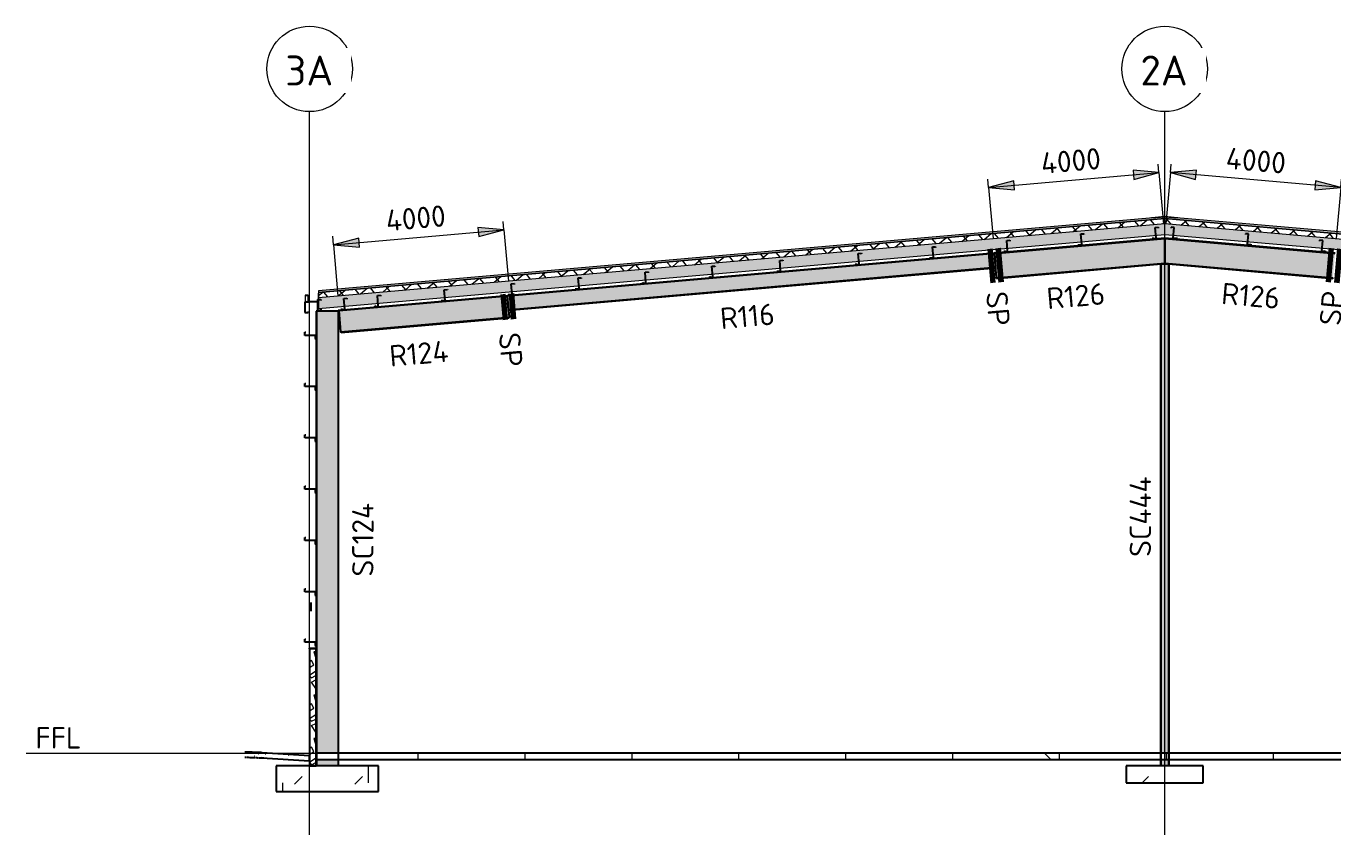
# Model space of a CAD drawing. Header units: millimetres. Extents: x 632 to 546626, y -3890 to 22200.
# Drawn here: x 145838 to 176402, y 3287 to 22200 of the extents above; entities that cross this region are included whole.
import ezdxf

# ---------------------------------------------------------------- set-up
doc = ezdxf.new("R2010")
doc.units = ezdxf.units.MM
for name, pattern in [('Dash', [7, 5, -2]), ('Hidden Double', [7, 5, -2]), ('Hidden Half', [3, 2, -1])]:
    doc.linetypes.add(name, pattern=pattern)
for name, color, linetype, lineweight in [('A-010-D_DIM', 211, 'Continuous', 13), ('A-010-D_DIM-200', 211, 'Continuous', 13), ('A-010-M_LINE', 90, 'Continuous', 13), ('A-200-H_WALL', 111, 'Continuous', 13), ('A-200-M_WALL_EXT', 113, 'Continuous', 13), ('A-200-M_WALL_PAT', 111, 'Continuous', 13), ('A-230-H-FLOOR', 190, 'Continuous', 13), ('A-230-M_FLOOR', 192, 'Continuous', 13), ('A-230-MH_FLOOR', 190, 'Hidden Double', 13), ('A-270-M_ROOF', 132, 'Continuous', 13), ('S-160-M_FOUND', 171, 'Continuous', 13), ('S-160-MH_FOUND', 171, 'Hidden Half', 13), ('S-280-A_COLUMN', 171, 'Continuous', 18), ('S-280-A_STRUCT_FRAME', 2, 'Continuous', 18), ('S-280-M_COLUMN', 52, 'Continuous', 13), ('S-280-M_STRUCT_FRAME', 12, 'Continuous', 13), ('S-280-MH_COLUMN', 52, 'Hidden Half', 13), ('Z-000-T_TEXT', 131, 'Continuous', 25), ('Z-030-M_GRID', 191, 'Continuous', 13), ('Z-033_T_GRIDREF', 31, 'Continuous', 13), ('Z-230-A_LEVEL', 51, 'Continuous', 13), ('Z-230_A_LEVEL', 51, 'Continuous', 18)]:
    doc.layers.add(name, color=color, linetype=linetype, lineweight=lineweight)
doc.styles.add('ISOCPEUR_1', font='isocpeur.ttf', dxfattribs={"height": 700})
doc.styles.add('ISOCPEUR_2', font='isocpeur.ttf', dxfattribs={"height": 500})
doc.dimstyles.new('2_5___Arrow___Transparent', dxfattribs={"dimscale": 304.8, "dimtxt": 497.990588, "dimasz": 1.968504, "dimexe": 0.656168, "dimexo": 1.049869, "dimgap": 0.164042, "dimtad": 1, "dimdec": 0, "dimzin": 0, "dimdsep": 46, "dimtxsty": 'ISOCPEUR_2', "dimsah": 1, "dimcen": 0.09, "dimadec": 0, "dimazin": 0, "dimtfac": 1, "dimtdec": 4, "dimtix": 1, "dimtmove": 0, "dimatfit": 3, "dimfxl": 1, "dimtvp": 1, "dimtolj": 1, "dimtzin": 0, "dimlwd": 18, "dimlwe": 18, "dimarcsym": 2})
pattern_1 = [(45, (4563344.5, 0), (-1414.214, 0), [750, -3000]), (45, (4564344.5, 1000), (-1414.214, 0), [750, -3000]), (45, (4565344.5, -300), (-1414.214, 0), [250, -2000]), (90, (4565344.53, 500), (-500, 500), [500, -2000]), (315, (4565344.5, 1000), (0, 2828.43), [500, -3000]), (0, (4564344.5, 1000), (2000, 2000), [300, -1000]), (0, (4561844.5, 2000), (2000, 2000), [300, -2000])]

# ---------------------------------------------------------------- blocks, each defined once
blk = doc.blocks.new('Ridge Capping - Ridge Capping-1882401-S6_501-SECTION A3')
at = {"layer": 'A-270-M_ROOF', "lineweight": 5, "transparency": 33554432}
blk.add_hatch(color=253, dxfattribs=at).paths.add_polyline_path([(4557998, 17716), (4558305, 17743), (4558612, 17716), (4558604, 17720), (4558293, 17745), (4558005, 17720)])
at = {"layer": 'A-270-M_ROOF', "color": 53, "lineweight": 5}
for p, q in [((4557998, 17716), (4558305, 17743)), ((4558305, 17746), (4558005, 17720)), ((4558604, 17720), (4558305, 17746)), ((4558305, 17743), (4558612, 17716)), ((4558005, 17720), (4557998, 17716)), ((4558612, 17716), (4558604, 17720))]:
    blk.add_line(p, q, dxfattribs=at)
blk = doc.blocks.new('25021-APA-ZZ-ZZ-M3-AR-000001_V3_rvt-3-S6_501-SECTION A3')
at = {"layer": 'A-270-M_ROOF', "transparency": 33554432}
for color, points in [(9, [(4578096, 15971), (4578096, 16011), (4558293, 17742), (4538514, 16011), (4538514, 15971), (4558305, 17703), (4577108, 16057)]), (253, [(4538228, 15749), (4538232, 15753), (4538209, 15766), (4538209, 15900), (4538264, 15900), (4538264, 15755), (4538514, 15755), (4538514, 15955), (4538509, 15955), (4538509, 15760), (4538269, 15760), (4538269, 15905), (4538204, 15905), (4538204, 15764)]), (253, [(4578381, 15748), (4578406, 15763), (4578406, 15904), (4578341, 15904), (4578341, 15759), (4578101, 15759), (4578101, 15954), (4578096, 15954), (4578096, 15754), (4578346, 15754), (4578346, 15899), (4578401, 15899), (4578401, 15766), (4578377, 15752)])]:
    blk.add_hatch(color=color, dxfattribs=at).paths.add_polyline_path(points)
at = {"layer": 'A-270-M_ROOF', "lineweight": 5}
h = blk.add_hatch(dxfattribs=at)
h.set_pattern_fill('FP_12', angle=-135, style=0, pattern_type=2)
h.set_pattern_definition([(40, (4563344.53, -4e-06), (-192.8363, 229.8133), []), (130, (4563344.53, -4e-06), (-229.8133, -192.8363), [])])
h.paths.add_polyline_path([(4538514, 15851), (4558305, 17582), (4578096, 15851), (4578096, 15971), (4558293, 17701), (4538514, 15971)])
at = {"layer": 'A-270-M_ROOF', "lineweight": 5, "transparency": 33554432}
blk.add_hatch(color=254, dxfattribs=at).paths.add_polyline_path([(4538514, 15600), (4558305, 17331), (4578096, 15600), (4578096, 15851), (4558293, 17581), (4538514, 15851)])
at = {"layer": 'A-270-M_ROOF', "color": 53, "lineweight": 5}
for p, q in [((4558305, 17743), (4538514, 16011)), ((4578096, 16011), (4558305, 17743)), ((4558305, 17703), (4538514, 15971)), ((4538514, 15971), (4558305, 17703)), ((4538514, 15851), (4558305, 17582)), ((4578096, 15971), (4558305, 17703)), ((4558305, 17703), (4578096, 15971)), ((4558305, 17582), (4578096, 15851)), ((4538514, 15600), (4558305, 17331)), ((4558305, 17331), (4578096, 15600)), ((4538204, 15905), (4538204, 15764)), ((4538269, 15905), (4538204, 15905)), ((4538209, 15766), (4538209, 15900)), ((4538209, 15900), (4538264, 15900)), ((4538264, 15900), (4538264, 15755)), ((4538269, 15760), (4538269, 15905)), ((4538514, 15955), (4538509, 15955)), ((4538509, 15955), (4538509, 15760)), ((4538514, 16011), (4538514, 15971)), ((4538514, 15971), (4538514, 15600)), ((4538514, 15755), (4538514, 15955)), ((4578096, 15971), (4578096, 16011)), ((4578096, 15600), (4578096, 15971)), ((4578101, 15954), (4578096, 15954)), ((4578096, 15954), (4578096, 15754)), ((4578101, 15759), (4578101, 15954)), ((4578406, 15904), (4578341, 15904)), ((4578341, 15904), (4578341, 15759)), ((4578346, 15754), (4578346, 15899)), ((4578346, 15899), (4578401, 15899)), ((4578401, 15899), (4578401, 15766)), ((4578406, 15763), (4578406, 15904)), ((4538204, 15764), (4538228, 15749)), ((4538232, 15753), (4538209, 15766)), ((4538228, 15749), (4538232, 15753)), ((4538264, 15755), (4538514, 15755)), ((4538509, 15760), (4538269, 15760)), ((4578096, 15754), (4578346, 15754)), ((4578341, 15759), (4578101, 15759)), ((4578401, 15766), (4578377, 15752)), ((4578377, 15752), (4578381, 15748)), ((4578381, 15748), (4578406, 15763))]:
    blk.add_line(p, q, dxfattribs=at)
blk.add_blockref('Ridge Capping - Ridge Capping-1882401-S6_501-SECTION A3', (0, 0), dxfattribs=at)
blk = doc.blocks.new('NRP_Framing-Steel-Purlin C - G946 - EC250-24-4015281-S6_501-SECTION A3')
at = {"layer": 'S-280-M_STRUCT_FRAME', "color": 1, "lineweight": 25}
blk.add_line((4538330, 8720), (4538330, 8516), dxfattribs=at)
blk.add_line((4538330, 8720), (4538330, 8516), dxfattribs=at)
blk = doc.blocks.new('NRP_Framing-Steel-Purlin Z - G914 - EZ250-15-4080679-S6_501-SECTION A3')
at = {"layer": 'S-280-M_STRUCT_FRAME', "color": 150, "lineweight": 25}
for p, q in [((4538195, 9040), (4538215, 9040)), ((4538195, 8969), (4538195, 9040)), ((4538195, 9040), (4538215, 9040)), ((4538195, 8969), (4538195, 9040)), ((4538445, 8969), (4538195, 8969)), ((4538445, 8969), (4538195, 8969)), ((4538425, 8893), (4538445, 8893)), ((4538425, 8893), (4538445, 8893)), ((4538445, 8893), (4538445, 8969)), ((4538445, 8893), (4538445, 8969))]:
    blk.add_line(p, q, dxfattribs=at)
blk = doc.blocks.new('NRP_Framing-Steel-Purlin Z - G914 - EZ250-15-4080797-S6_501-SECTION A3')
at = {"layer": 'S-280-M_STRUCT_FRAME', "color": 150, "lineweight": 25}
for p, q in [((4538195, 15040), (4538215, 15040)), ((4538195, 14969), (4538195, 15040)), ((4538195, 15040), (4538215, 15040)), ((4538195, 14969), (4538195, 15040)), ((4538445, 14969), (4538195, 14969)), ((4538445, 14969), (4538195, 14969)), ((4538425, 14893), (4538445, 14893)), ((4538425, 14893), (4538445, 14893)), ((4538445, 14893), (4538445, 14969)), ((4538445, 14893), (4538445, 14969))]:
    blk.add_line(p, q, dxfattribs=at)
blk = doc.blocks.new('NRP_Framing-Steel-Purlin C - G946 - EC250-24-4082628-S6_501-SECTION A3')
at = {"layer": 'S-280-M_STRUCT_FRAME', "color": 1, "lineweight": 25}
for p, q in [((4538195, 15756), (4538195, 15506)), ((4538195, 15756), (4538268, 15756)), ((4538268, 15756), (4538268, 15732)), ((4538195, 15506), (4538268, 15506)), ((4538268, 15530), (4538268, 15506))]:
    blk.add_line(p, q, dxfattribs=at)
blk = doc.blocks.new('NRP_Column-Steel-SHS - SC444 - 200x200x6_0SHS-4110093-S6_501-SECTION A3')
at = {"layer": 'S-280-MH_COLUMN', "lineweight": 25}
for p, q in [((4558211, 16637), (4558211, 5200)), ((4558399, 16637), (4558399, 5200)), ((4558211, 5200), (4558211, 5050)), ((4558399, 5200), (4558399, 5050)), ((4558211, 5050), (4558211, 4900)), ((4558399, 5050), (4558399, 4900))]:
    blk.add_line(p, q, dxfattribs=at)
blk = doc.blocks.new('NRP_Foundation-Pad Footing Fibre _v2_ - PF4 -1800 x 1800 x 400d-3893011-S6_501-SECTION A3')
at = {"layer": 'S-160-M_FOUND'}
h = blk.add_hatch(dxfattribs=at)
h.set_pattern_fill('FP_15', color=256, style=0, pattern_type=2)
h.set_pattern_definition(pattern_1)
h.paths.add_polyline_path([(4558293, 4500), (4559205, 4500), (4559205, 4900), (4557405, 4900), (4557405, 4500)])
at = {"layer": 'S-160-M_FOUND', "lineweight": 25}
for p, q in [((4559205, 4900), (4557405, 4900)), ((4557405, 4900), (4557405, 4500)), ((4559205, 4500), (4559205, 4900)), ((4557405, 4500), (4559205, 4500))]:
    blk.add_line(p, q, dxfattribs=at)
blk = doc.blocks.new('NRP_Foundation-Pad Footing Fibre _v2_ - PF2 -2400 x 2000 x 600d-3893007-S6_501-SECTION A3')
at = {"layer": 'S-160-M_FOUND'}
h = blk.add_hatch(dxfattribs=at)
h.set_pattern_fill('FP_15', color=256, style=0, pattern_type=2)
h.set_pattern_definition(pattern_1)
h.paths.add_polyline_path([(4537519, 4300), (4539919, 4300), (4539919, 4900), (4537519, 4900)])
at = {"layer": 'S-160-M_FOUND', "lineweight": 25}
for p, q in [((4539919, 4900), (4537519, 4900)), ((4537519, 4900), (4537519, 4300)), ((4539919, 4300), (4539919, 4900)), ((4537519, 4300), (4539919, 4300))]:
    blk.add_line(p, q, dxfattribs=at)
blk = doc.blocks.new('NRP_Framing-Steel-Purlin C - P946 - EC250-24-4110020-S6_501-SECTION A3')
at = {"layer": 'S-280-M_STRUCT_FRAME', "color": 1, "lineweight": 25}
for p, q in [((4538490, 15808), (4538490, 15558)), ((4538490, 15808), (4538563, 15808)), ((4538510, 15683), (4538510, 15683)), ((4538563, 15808), (4538563, 15784)), ((4538490, 15558), (4538563, 15558)), ((4538563, 15582), (4538563, 15558))]:
    blk.add_line(p, q, dxfattribs=at)
at = {"layer": 'S-280-M_STRUCT_FRAME', "color": 1, "linetype": 'Dash', "lineweight": 25}
blk.add_line((4538510, 15683), (4538510, 15683), dxfattribs=at)
blk = doc.blocks.new('NRP_Framing-Steel-Purlin Z - P915 - EZ250-19-V37-S6_501-SECTION A3')
at = {"layer": 'S-280-M_STRUCT_FRAME', "color": 92, "lineweight": 25}
blk.add_line((4549312, 16598), (4549312, 16598), dxfattribs=at)
at = {"layer": 'S-280-M_STRUCT_FRAME', "color": 92, "linetype": 'Dash', "lineweight": 25}
blk.add_line((4549312, 16598), (4549312, 16598), dxfattribs=at)
blk = doc.blocks.new('NRP_Framing-Steel-Purlin Z - P915 - EZ250-19-V39-S6_501-SECTION A3')
at = {"layer": 'S-280-M_STRUCT_FRAME', "color": 92, "lineweight": 25}
for p, q in [((4549301, 16723), (4549371, 16729)), ((4549301, 16723), (4549371, 16729)), ((4549322, 16474), (4549301, 16723)), ((4549322, 16474), (4549301, 16723)), ((4549312, 16599), (4549312, 16599)), ((4549371, 16729), (4549373, 16708)), ((4549371, 16729), (4549373, 16708)), ((4549245, 16488), (4549247, 16467)), ((4549245, 16488), (4549247, 16467)), ((4549247, 16467), (4549322, 16474)), ((4549247, 16467), (4549322, 16474))]:
    blk.add_line(p, q, dxfattribs=at)
at = {"layer": 'S-280-M_STRUCT_FRAME', "color": 92, "linetype": 'Dash', "lineweight": 25}
blk.add_line((4549312, 16599), (4549312, 16599), dxfattribs=at)
blk = doc.blocks.new('NRP_Framing-Steel-Purlin Z - P914 - EZ250-15-V41-S6_501-SECTION A3')
at = {"layer": 'S-280-M_STRUCT_FRAME', "color": 150, "lineweight": 25}
blk.add_line((4558092, 17367), (4558092, 17367), dxfattribs=at)
at = {"layer": 'S-280-M_STRUCT_FRAME', "color": 150, "linetype": 'Dash', "lineweight": 25}
blk.add_line((4558092, 17367), (4558092, 17367), dxfattribs=at)
blk = doc.blocks.new('NRP_Framing-Steel-Purlin Z - P914 - EZ250-15-V42-S6_501-SECTION A3')
at = {"layer": 'S-280-M_STRUCT_FRAME', "color": 150, "lineweight": 25}
for p, q in [((4558081, 17491), (4558152, 17497)), ((4558081, 17491), (4558152, 17497)), ((4558103, 17242), (4558081, 17491)), ((4558103, 17242), (4558081, 17491)), ((4558152, 17497), (4558154, 17477)), ((4558152, 17497), (4558154, 17477)), ((4558026, 17255), (4558027, 17236)), ((4558026, 17255), (4558027, 17236)), ((4558027, 17236), (4558103, 17242)), ((4558027, 17236), (4558103, 17242)), ((4558092, 17367), (4558092, 17367))]:
    blk.add_line(p, q, dxfattribs=at)
at = {"layer": 'S-280-M_STRUCT_FRAME', "color": 150, "linetype": 'Dash', "lineweight": 25}
blk.add_line((4558092, 17367), (4558092, 17367), dxfattribs=at)
blk = doc.blocks.new('NRP_Framing-Steel-Purlin Z - P914 - EZ250-15-V43-S6_501-SECTION A3')
at = {"layer": 'S-280-M_STRUCT_FRAME', "color": 150, "lineweight": 25}
blk.add_line((4558517, 17367), (4558517, 17367), dxfattribs=at)
at = {"layer": 'S-280-M_STRUCT_FRAME', "color": 150, "linetype": 'Dash', "lineweight": 25}
blk.add_line((4558517, 17367), (4558517, 17367), dxfattribs=at)
blk = doc.blocks.new('NRP_Framing-Steel-Purlin Z - P914 - EZ250-15-V44-S6_501-SECTION A3')
at = {"layer": 'S-280-M_STRUCT_FRAME', "color": 150, "lineweight": 25}
for p, q in [((4558457, 17497), (4558456, 17477)), ((4558457, 17497), (4558456, 17477)), ((4558528, 17491), (4558457, 17497)), ((4558528, 17491), (4558457, 17497)), ((4558506, 17242), (4558528, 17491)), ((4558506, 17242), (4558528, 17491)), ((4558582, 17236), (4558506, 17242)), ((4558582, 17236), (4558506, 17242)), ((4558517, 17367), (4558517, 17367)), ((4558584, 17255), (4558582, 17236)), ((4558584, 17255), (4558582, 17236))]:
    blk.add_line(p, q, dxfattribs=at)
at = {"layer": 'S-280-M_STRUCT_FRAME', "color": 150, "linetype": 'Dash', "lineweight": 25}
blk.add_line((4558517, 17367), (4558517, 17367), dxfattribs=at)
blk = doc.blocks.new('Grid - NRP_Grid-Head-320187-S6_501-SECTION A3')
at = {"layer": 'Z-033_T_GRIDREF'}
blk.add_circle((4578305, 21200), 1000, dxfattribs=at)
blk = doc.blocks.new('DIMBLOCK9-S6_501-SECTION A3')
at = {"layer": 'A-010-D_DIM-200', "lineweight": 18}
for points in [[(157012, 17434), (156405, 17487), (156424, 17277)], [(153027, 17086), (153634, 17032), (153616, 17243)]]:
    blk.add_hatch(color=256, dxfattribs=at).paths.add_polyline_path(points)
for p, q in [((153027, 17086), (157012, 17434)), ((157012, 17434), (156405, 17487)), ((156405, 17487), (156424, 17277)), ((156424, 17277), (157012, 17434)), ((157012, 17434), (156995, 17633)), ((157012, 17434), (157117, 16238)), ((153027, 17086), (153010, 17285)), ((153616, 17243), (153027, 17086)), ((153634, 17032), (153616, 17243)), ((153027, 17086), (153634, 17032)), ((153027, 17086), (153132, 15889))]:
    blk.add_line(p, q, dxfattribs=at)
at = {"layer": 'A-010-D_DIM-200', "color": 0, "lineweight": 18, "insert": (154229, 17897), "char_height": 500, "width": 1758.29, "attachment_point": 1, "rotation": 5, "line_spacing_factor": 1.149209, "style": 'ISOCPEUR_2'}
blk.add_mtext('4000', dxfattribs=at)
blk = doc.blocks.new('DIMBLOCK10-S6_501-SECTION A3')
at = {"layer": 'A-010-D_DIM-200', "lineweight": 18}
for points in [[(172335, 18775), (171728, 18828), (171747, 18617)], [(168351, 18426), (168958, 18373), (168939, 18584)]]:
    blk.add_hatch(color=256, dxfattribs=at).paths.add_polyline_path(points)
for p, q in [((172335, 18775), (172318, 18974)), ((168351, 18426), (172335, 18775)), ((172335, 18775), (171728, 18828)), ((171728, 18828), (171747, 18617)), ((171747, 18617), (172335, 18775)), ((172335, 18775), (172440, 17579)), ((168351, 18426), (168333, 18625)), ((168939, 18584), (168351, 18426)), ((168351, 18426), (168958, 18373)), ((168351, 18426), (168455, 17230)), ((168958, 18373), (168939, 18584))]:
    blk.add_line(p, q, dxfattribs=at)
at = {"layer": 'A-010-D_DIM-200', "color": 0, "lineweight": 18, "insert": (169552, 19237), "char_height": 500, "width": 1758.29, "attachment_point": 1, "rotation": 5, "line_spacing_factor": 1.149209, "style": 'ISOCPEUR_2'}
blk.add_mtext('4000', dxfattribs=at)
blk = doc.blocks.new('DIMBLOCK11-S6_501-SECTION A3')
at = {"layer": 'A-010-D_DIM-200', "lineweight": 18}
for points in [[(172602, 18775), (173191, 18617), (173209, 18828)], [(176587, 18426), (175998, 18584), (175980, 18373)]]:
    blk.add_hatch(color=256, dxfattribs=at).paths.add_polyline_path(points)
for p, q in [((172602, 18775), (172620, 18974)), ((172602, 18775), (172497, 17579)), ((173209, 18828), (172602, 18775)), ((176587, 18426), (172602, 18775)), ((172602, 18775), (173191, 18617)), ((173191, 18617), (173209, 18828)), ((175998, 18584), (175980, 18373)), ((175980, 18373), (176587, 18426)), ((176587, 18426), (175998, 18584)), ((176587, 18426), (176482, 17230)), ((176587, 18426), (176604, 18625))]:
    blk.add_line(p, q, dxfattribs=at)
at = {"layer": 'A-010-D_DIM-200', "color": 0, "lineweight": 18, "insert": (173926, 19365), "char_height": 500, "width": 1758.29, "attachment_point": 1, "rotation": 355, "line_spacing_factor": 1.149209, "style": 'ISOCPEUR_2'}
blk.add_mtext('4000', dxfattribs=at)
blk = doc.blocks.new('NRP_Splice _v3_ - NRP_Splice-3209833-S6_501-SECTION A3')
at = {"layer": 'Z-000-T_TEXT', "lineweight": 70}
for p, q in [((4542824, 15931), (4542876, 15334)), ((4542824, 15931), (4542876, 15334)), ((4543023, 15949), (4543075, 15351)), ((4543075, 15351), (4543023, 15949))]:
    blk.add_line(p, q, dxfattribs=at)
blk = doc.blocks.new('NRP_Splice _v3_ - NRP_Splice-3927271-S6_501-SECTION A3')
at = {"layer": 'Z-000-T_TEXT', "lineweight": 70}
for p, q in [((4554212, 16991), (4554281, 16194)), ((4554212, 16991), (4554281, 16194)), ((4554411, 17008), (4554481, 16212)), ((4554481, 16212), (4554411, 17008))]:
    blk.add_line(p, q, dxfattribs=at)
blk = doc.blocks.new('NRP_Splice _v3_ - NRP_Splice-3927285-S6_501-SECTION A3')
at = {"layer": 'Z-000-T_TEXT', "lineweight": 70}
for p, q in [((4562198, 17008), (4562129, 16212)), ((4562198, 17008), (4562129, 16212)), ((4562398, 16991), (4562328, 16194)), ((4562328, 16194), (4562398, 16991))]:
    blk.add_line(p, q, dxfattribs=at)

msp = doc.modelspace()

# ---------------------------------------------------------------- hatches: boundary and pattern name
at = {"layer": 'A-200-H_WALL', "lineweight": 5}
msp.add_hatch(color=256, dxfattribs=at).paths.add_polyline_path([(152468.8, 7640), (152618.8, 7640), (152618.8, 7650), (152468.8, 7650)])
at = {"layer": 'A-200-M_WALL_PAT'}
h = msp.add_hatch(dxfattribs=at)
h.set_pattern_fill('FP_18', color=250, angle=116.56505, style=0, pattern_type=2)
h.set_pattern_definition([(296.565, (177762.74, 152.4), (5e-05, 1016), [113.592, -2158.253]), (33.69, (177813.5, 50.8), (7e-05, 1016), [183.16, -3480.08]), (33.69, (178829.5, 50.8), (7e-05, 1016), [183.16, -3480.08]), (33.69, (179845.5, 50.8), (7e-05, 1016), [183.16, -3480.08]), (116.565, (177965.94, 152.4), (5e-05, 1016), [113.592, -2158.253]), (213.69, (177915.1, 254), (7e-05, 1016), [183.16, -3480.08]), (213.69, (178931.1, 254), (7e-05, 1016), [183.16, -3480.08]), (213.69, (179947.1, 254), (7e-05, 1016), [183.16, -3480.08]), (26.565, (178169.1, 152.4), (5e-05, 1016), [227.185, -2044.66]), (26.565, (179185.1, 152.4), (5e-05, 1016), [227.185, -2044.66]), (270, (178372.3, 254), (1016, 0.0009), [101.6, -914.4]), (225, (178372.34, 152.4), (-0.002, 1016), [143.684, -1293.157]), (135, (178270.74, 50.8), (-0.0009, 1016), [143.684, -1293.157]), (288.435, (177965.94, 457.2), (-0.002, 1015.9997), [160.644, -3052.23]), (18.435, (178016.7, 304.8), (-0.002, 1016), [160.64, -3052.23]), (18.435, (179032.7, 304.8), (-0.002, 1016), [160.64, -3052.23]), (18.435, (180048.7, 304.8), (-0.002, 1016), [160.64, -3052.23]), (135, (178169.14, 355.6), (-0.0009, 1016), [143.684, -1293.157]), (180, (178067.5, 457.2), (0.0009, -1016), [101.6, -914.4]), (251.565, (177711.94, 711.2), (0.0004, 1015.9997), [160.644, -3052.23]), (315, (177661.14, 558.8), (-0.0009, 1016), [143.684, -1293.157]), (71.565, (177762.74, 457.2), (0.0004, 1015.9997), [160.644, -3052.23]), (135, (177813.54, 609.6), (-0.0009, 1016), [143.684, -1293.157]), (225, (178118.34, 711.2), (-0.002, 1016), [143.684, -1293.157]), (123.69, (178016.74, 609.6), (7e-05, 1016), [183.16, -3480.08]), (123.69, (179032.74, 609.6), (7e-05, 1016), [183.16, -3480.08]), (26.565, (177915.1, 762), (5e-05, 1016), [113.59, -2158.25]), (26.565, (178931.1, 762), (5e-05, 1016), [113.59, -2158.25]), (315, (178016.74, 812.8), (-0.0009, 1016), [143.684, -1293.157]), (213.69, (178473.9, 965.2), (7e-05, 1016), [183.16, -3480.08]), (213.69, (179489.9, 965.2), (7e-05, 1016), [183.16, -3480.08]), (213.69, (180505.9, 965.2), (7e-05, 1016), [183.16, -3480.08]), (296.565, (178321.54, 863.6), (5e-05, 1016), [113.592, -2158.253]), (45, (178372.34, 762), (-0.0009, 1016), [143.684, -1293.157]), (90, (178473.9, 863.6), (-1016, -0.0009), [101.6, -914.4]), (213.69, (178016.7, 1016), (7e-05, 1016), [183.16, -3480.08]), (213.69, (179032.7, 1016), (7e-05, 1016), [183.16, -3480.08]), (213.69, (180048.7, 1016), (7e-05, 1016), [183.16, -3480.08]), (315, (177864.34, 914.4), (-0.0009, 1016), [71.842, -1365]), (26.565, (177915.1, 863.6), (5e-05, 1016), [113.59, -2158.25]), (26.565, (178931.1, 863.6), (5e-05, 1016), [113.59, -2158.25]), (90, (178016.7, 914.4), (-1016, -0.0009), [101.6, -914.4]), (333.435, (177610.3, 965.2), (-0.002, 1016), [113.59, -2158.25]), (333.435, (178626.3, 965.2), (-0.002, 1016), [113.59, -2158.25]), (243.435, (177711.94, 914.4), (-0.002, 1016), [113.592, -2158.253]), (161.565, (177661.1, 812.8), (0.0004, 1016), [160.64, -3052.23]), (161.565, (178677.1, 812.8), (0.0004, 1016), [160.64, -3052.23]), (161.565, (179693.1, 812.8), (0.0004, 1016), [160.64, -3052.23]), (45, (177508.74, 863.6), (-0.0009, 1016), [143.684, -1293.157]), (26.565, (177559.5, -9e-05), (5e-05, 1016), [113.59, -2158.25]), (26.565, (178575.5, -0.0001), (5e-05, 1016), [113.59, -2158.25]), (116.565, (177661.14, 50.8), (5e-05, 1016), [113.592, -2158.253]), (206.565, (177610.3, 152.4), (5e-05, 1016), [113.59, -2158.25]), (206.565, (178626.3, 152.4), (5e-05, 1016), [113.59, -2158.25]), (296.565, (177508.74, 101.6), (5e-05, 1016), [113.592, -2158.253]), (14.036, (178270.7, 457.2), (0.003, 1016), [209.45, -3979.62]), (14.036, (179286.7, 457.2), (0.003, 1016), [209.45, -3979.62]), (14.036, (180302.7, 457.2), (0.003, 1016), [209.45, -3979.62]), (14.036, (181318.7, 457.2), (0.003, 1016), [209.45, -3979.62]), (135, (178473.94, 508), (-0.0009, 1016), [143.684, -1293.157]), (198.435, (178372.3, 609.6), (-0.002, 1016), [160.64, -3052.23]), (198.435, (179388.3, 609.6), (-0.002, 1016), [160.64, -3052.23]), (198.435, (180404.3, 609.6), (-0.002, 1016), [160.64, -3052.23]), (296.565, (178219.94, 558.8), (5e-05, 1016), [113.592, -2158.253]), (333.435, (177559.5, 304.8), (-0.002, 1016), [113.59, -2158.25]), (333.435, (178575.5, 304.8), (-0.002, 1016), [113.59, -2158.25]), (45, (177661.14, 254), (-0.0009, 1016), [71.842, -1365]), (116.565, (177711.94, 304.8), (5e-05, 1016), [113.592, -2158.253]), (225, (177661.14, 406.4), (-0.002, 1016), [143.684, -1293.157])])
h.paths.add_polyline_path([(152468.8, 4900), (152618.8, 4900), (152618.8, 7640), (152468.8, 7640), (152468.8, 5041.7)])
at = {"layer": 'A-230-H-FLOOR'}
h = msp.add_hatch(dxfattribs=at)
h.set_pattern_fill('FP_16', color=256, style=0, pattern_type=2)
h.set_pattern_definition([(50, (177508.74, 0), (728.737, -63.756), [76.2, -838.2]), (355, (177508.74, 0), (-140.972, 764.228), [60.96, -670.56]), (100.451, (177569.5, -5.3), (587.77, 700.467), [64.76, -712.36]), (46.184, (177508.7, 203.2), (1084.316, -168.17), [114.3, -1257.3]), (96.636, (177599.1, 189.2), (949.61, 989.71), [97.14, -1068.54]), (351.184, (177508.7, 203.2), (949.62, 989.7), [91.44, -1005.84]), (21, (177610.34, 152.4), (606.458, -409.06), [76.2, -838.2]), (326, (177610.34, 152.4), (247.208, 736.753), [60.96, -670.56]), (71.451, (177660.9, 118.3), (853.668, 327.685), [64.76, -712.36]), (37.5, (177508.74, 0), (12.3547, 338.22), [6.706, -655.726, 6.706, -674.014, -673.1]), (37.5, (177508.74, 0), (12.3547, 338.22), [-1343.152, 6.706, -666.394]), (7.5, (177508.74, 0), (267.279, 400.722), [6.706, -381.406, 6.706, -640.486, -256.54]), (7.5, (177508.74, 0), (267.279, 400.722), [-1035.304, 6.706, -249.834]), (327.5, (177282.17, 0), (542.3633, -22.9153), [6.706, -247.294, 6.706, -785.774, -1051.56]), (327.5, (177282.17, 0), (542.3633, -22.9153), [-1046.48, 6.706, -1044.854]), (317.5, (177180.57, 0), (592.517, 101.707), [6.706, -323.494, 6.706, -519.582, -746.76]), (317.5, (177180.57, 0), (592.517, 101.707), [-856.488, 6.706, -740.054])])
h.paths.add_polyline_path([(152468.8, 5015.1), (152468.8, 5135.1), (151349.7, 5208.4), (150954.5, 5222.4), (150954.5, 5103.1), (151349.7, 5088.4), (152062.6, 5041.7)])
h = msp.add_hatch(dxfattribs=at)
h.set_pattern_fill('FP_15', color=256, style=0, pattern_type=2)
h.set_pattern_definition([(45, (177508.7, 0), (-1414.214, 0), [750, -3000]), (45, (178508.7, 1000), (-1414.214, 0), [750, -3000]), (45, (179508.7, -300), (-1414.214, 0), [250, -2000]), (90, (179508.74, 500), (-500, 500), [500, -2000]), (315, (179508.7, 1000), (0, 2828.43), [500, -3000]), (0, (178508.7, 1000), (2000, 2000), [300, -1000]), (0, (176008.7, 2000), (2000, 2000), [300, -2000])])
h.paths.add_polyline_path([(188584.2, 5050), (192318.8, 5050), (192318.8, 5200), (152618.8, 5200), (152618.8, 5050), (183208.5, 5050)])
at = {"layer": 'A-230-H-FLOOR', "lineweight": 5}
for points in [[(151398.5, 5083.6), (151313.2, 5089.7), (150954.5, 5102.4), (150954.5, 5100.2), (151349.8, 5085.4)], [(152468.8, 5013.5), (152468.8, 5015.1), (152445.5, 5015.1)]]:
    msp.add_hatch(color=256, dxfattribs=at).paths.add_polyline_path(points)
at = {"layer": 'S-280-M_COLUMN', "lineweight": 5}
h = msp.add_hatch(color=256, dxfattribs=at)
h.paths.add_polyline_path([(172376.3, 4900), (172383.8, 4900), (172383.8, 5050), (172368.8, 5050), (172370.8, 4900), (172373.6, 4900)])
h.paths.add_polyline_path([(172368.8, 5200), (172383.8, 5200), (172383.8, 16636.7), (172368.8, 16636.7), (172368.8, 8318.5)])
h = msp.add_hatch(color=256, dxfattribs=at)
h.paths.add_polyline_path([(172553.8, 4900), (172553.8, 5050), (172383.8, 5050), (172383.8, 4900), (172457.1, 4900)])
h.paths.add_polyline_path([(172553.8, 5200), (172553.8, 16636.7), (172383.8, 16636.7), (172383.8, 5200), (172457.1, 5200)])
h = msp.add_hatch(color=256, dxfattribs=at)
h.paths.add_polyline_path([(172553.8, 4900), (172568.8, 4900), (172566.8, 5050), (172553.8, 5050)])
h.paths.add_polyline_path([(172561.4, 5200), (172568.8, 5200), (172566.8, 16636.7), (172553.8, 16636.7), (172554.1, 5200), (172561.2, 5200)])
h = msp.add_hatch(color=256, dxfattribs=at)
h.paths.add_polyline_path([(152618.8, 4900), (152632, 4900), (152632, 5050), (152618.8, 5050), (152618.8, 5041.7)])
h.paths.add_polyline_path([(152618.8, 5200), (152632, 5200), (152632, 15532.3), (152618.8, 15532.3), (152618.8, 6891.8)])
h = msp.add_hatch(color=256, dxfattribs=at)
h.paths.add_polyline_path([(152640.4, 4900), (152646, 4900), (152646, 5050), (152632, 5050), (152633.9, 4900), (152639, 4900)])
h.paths.add_polyline_path([(152636.5, 5200), (152646, 5200), (152646, 15532.3), (152632, 15532.3), (152633.9, 5200), (152636.4, 5200)])
h = msp.add_hatch(color=256, dxfattribs=at)
h.paths.add_polyline_path([(153119.8, 4900), (153119.8, 5050), (152646, 5050), (152646, 4900)])
h.paths.add_polyline_path([(153119.8, 5200), (153119.8, 15532.3), (152646, 15532.3), (152646, 5200)])
h = msp.add_hatch(color=256, dxfattribs=at)
h.paths.add_polyline_path([(153119.8, 4900), (153133.8, 4900), (153131.9, 5050), (153119.8, 5050), (153119.8, 5041.7)])
h.paths.add_polyline_path([(153131.3, 5200), (153133.8, 5200), (153131.5, 15532.3), (153119.8, 15532.3), (153120.1, 5200), (153129.7, 5200)])
h = msp.add_hatch(color=256, dxfattribs=at)
h.paths.add_polyline_path([(153147, 4900), (153147, 5050), (153133.8, 5050), (153133.8, 4900)])
h.paths.add_polyline_path([(153147, 5200), (153147, 15532.3), (153133.8, 15532.3), (153133.8, 5200)])
at = {"layer": 'S-280-M_STRUCT_FRAME', "lineweight": 5}
for points in [[(168485.6, 16886.4), (172468.8, 17234.9), (172468.8, 17249.8), (168484.3, 16901.2)], [(168535.5, 16316.2), (172468.8, 16660.3), (172468.8, 17234.9), (168485.6, 16886.4), (168514.3, 16559.1)], [(176452, 16886.4), (176453.3, 16901.2), (172468.8, 17249.8), (172468.8, 17234.9), (175145, 17000.8)], [(176402.1, 16316.2), (176452, 16886.4), (172468.8, 17234.9), (172468.8, 16660.3), (175145, 16426.2)], [(157092, 15894.7), (168484.3, 16892.5), (168483.6, 16901.1), (157091.1, 15904.4), (157091.7, 15897.4)], [(157120.9, 15563.4), (168513.4, 16560.1), (168484.3, 16891.4), (157092, 15894.7), (157092.3, 15891.2)], [(157121.8, 15553.7), (168514.3, 16550.5), (168513.4, 16560.1), (157120.9, 15563.4)], [(168536.8, 16301.5), (172468.8, 16645.5), (172468.8, 16660.3), (168535.5, 16316.2)], [(176400.8, 16301.5), (176402.1, 16316.2), (172468.8, 16660.3), (172468.8, 16645.5), (175145, 16411.3)], [(153158.7, 15547.1), (157091.7, 15891.2), (157090.6, 15904.4), (153157.6, 15560.3)], [(153202.5, 15047.2), (157135.5, 15391.3), (157091.7, 15891.2), (153158.7, 15547.1), (153187.6, 15217.3)], [(153203.6, 15034.1), (157136.6, 15378.2), (157135.5, 15391.3), (153202.5, 15047.2)]]:
    msp.add_hatch(color=256, dxfattribs=at).paths.add_polyline_path(points)

# ---------------------------------------------------------------- linework, layer by layer
at = {"layer": 'A-010-M_LINE', "lineweight": 25}
for p, q in [((172468.8, 17249.8), (172467.9, 17259.7)), ((172468.7, 17249.8), (172469.6, 17259.7)), ((168484, 16901.2), (168483.2, 16911.1)), ((157145.4, 15909.2), (157144.6, 15919.1)), ((153160.7, 15560.5), (153159.8, 15570.5))]:
    msp.add_line(p, q, dxfattribs=at)
at = {"layer": 'A-200-M_WALL_EXT', "lineweight": 25}
for p, q in [((152468.8, 7640), (152468.8, 7650)), ((152468.8, 7650), (152618.8, 7650)), ((152618.8, 7640), (152468.8, 7640)), ((152468.8, 7640), (152468.8, 4900)), ((152618.8, 4900), (152618.8, 7640)), ((152468.8, 4900), (152618.8, 4900))]:
    msp.add_line(p, q, dxfattribs=at)
at = {"layer": 'A-230-M_FLOOR', "lineweight": 25}
for p, q in [((152468.8, 5135.1), (151349.7, 5208.4)), ((192318.8, 5200), (152618.8, 5200)), ((152618.8, 5200), (152618.8, 5050)), ((151349.7, 5088.4), (152468.8, 5015.1)), ((151398.4, 5083.6), (151349.7, 5088.4)), ((152468.8, 5015.1), (152468.8, 5135.1)), ((152618.8, 5050), (192318.8, 5050))]:
    msp.add_line(p, q, dxfattribs=at)
for points, knots in [([(151349.7, 5208.4), (151318.2, 5209.5), (151255.4, 5211.9), (151161.2, 5215.4), (151066.9, 5218.9), (150998, 5221.5), (150960.5, 5222.9), (150954.5, 5223.1)], [0, 0, 0, 0, 0.11111111, 0.22222222, 0.33333333, 0.44444444, 0.46597457, 0.46597457, 0.46597457, 0.46597457]), ([(150994.7, 5101.6), (151018.8, 5100.7), (151074.3, 5098.6), (151138.2, 5096.3), (151178, 5094.8), (151186.5, 5094.5)], [0.58154661, 0.58154661, 0.58154661, 0.58154661, 0.66666667, 0.77777778, 0.80761857, 0.80761857, 0.80761857, 0.80761857])]:
    msp.add_open_spline(points, degree=3, knots=knots, dxfattribs=at)
msp.add_open_spline([(151286.6, 5090.7), (151307.6, 5089.9), (151328.6, 5089.1), (151349.7, 5088.4)], degree=3, dxfattribs=at)
at = {"layer": 'A-230-MH_FLOOR', "lineweight": 25}
for points, knots in [([(150954.4, 5103.1), (150960.5, 5102.9), (150973.9, 5102.4), (150987.4, 5101.9), (150994.7, 5101.6)], [0.534060816, 0.534060816, 0.534060816, 0.534060816, 0.555555556, 0.581488174, 0.581488174, 0.581488174, 0.581488174]), ([(151186.5, 5094.5), (151209.5, 5093.6), (151242.8, 5092.3), (151276.2, 5091.1), (151286.6, 5090.7)], [0.80767702, 0.80767702, 0.80767702, 0.80767702, 0.88888889, 0.92564769, 0.92564769, 0.92564769, 0.92564769])]:
    msp.add_open_spline(points, degree=3, knots=knots, dxfattribs=at)
at = {"layer": 'S-280-M_COLUMN', "lineweight": 25}
for p, q in [((172368.8, 16636.7), (172368.8, 5200)), ((172369, 16636.7), (172383.8, 16636.7)), ((172553.8, 16636.7), (172383.8, 16636.7)), ((172553.8, 16636.7), (172568.7, 16636.7)), ((172568.8, 5200), (172568.8, 16636.7)), ((152618.8, 15532.3), (152618.8, 7640)), ((152632, 15532.3), (152618.8, 15532.3)), ((152632, 15532.3), (152632, 5200)), ((152646, 15532.3), (152632, 15532.3)), ((153119.8, 15532.3), (152646, 15532.3)), ((153133.8, 15532.3), (153119.8, 15532.3)), ((153133.8, 15532.3), (153133.8, 5200)), ((153147, 15532.3), (153133.8, 15532.3)), ((153147, 5200), (153147, 15532.3)), ((152632, 5050), (152632, 4900)), ((153133.8, 5050), (153133.8, 4900)), ((153147, 4900), (153147, 5050)), ((172368.8, 5050), (172368.8, 4900)), ((172568.8, 4900), (172568.8, 5050))]:
    msp.add_line(p, q, dxfattribs=at)
at = {"layer": 'S-280-M_STRUCT_FRAME', "lineweight": 25}
for p, q in [((168484.3, 16901.2), (172468.8, 17249.8)), ((168485.6, 16886.4), (172468.8, 17234.9)), ((172468.8, 17249.8), (176453.3, 16901.2)), ((172468.8, 17249.8), (172468.8, 17234.9)), ((172468.8, 17234.9), (172468.8, 17249.8)), ((172468.8, 17234.9), (176452, 16886.4)), ((172468.8, 17234.9), (172468.8, 16660.3)), ((172468.8, 16660.4), (172468.8, 17234.9)), ((157091.1, 15904.4), (168483.6, 16901.1)), ((157092, 15894.7), (168484.4, 16891.4)), ((168483.6, 16901.1), (168484.4, 16891.4)), ((168485.6, 16886.4), (168484.3, 16901.2)), ((168484.4, 16891.4), (168513.4, 16560.1)), ((168535.5, 16316.2), (168485.6, 16886.4)), ((157120.9, 15563.4), (168513.4, 16560.1)), ((157121.8, 15553.7), (168514.3, 16550.5)), ((168513.4, 16560.1), (168514.3, 16550.5)), ((168535.5, 16316.2), (172468.8, 16660.3)), ((168536.8, 16301.5), (172468.8, 16645.5)), ((172468.8, 16660.3), (176402.1, 16316.2)), ((172468.8, 16660.3), (172468.8, 16645.5)), ((172468.8, 16645.5), (172468.8, 16660.3)), ((172468.8, 16645.5), (176400.8, 16301.5)), ((168536.8, 16301.5), (168535.5, 16316.2)), ((176402.1, 16316.2), (176400.8, 16301.5)), ((153157.6, 15560.3), (157090.6, 15904.4)), ((157090.6, 15904.4), (157091.7, 15891.2)), ((157092, 15894.7), (157091.1, 15904.4)), ((157120.9, 15563.4), (157092, 15894.7)), ((153158.7, 15547.1), (157091.7, 15891.2)), ((157091.7, 15891.2), (157135.5, 15391.3)), ((153158.7, 15547.1), (153157.6, 15560.3)), ((153202.5, 15047.2), (153158.7, 15547.1)), ((153202.5, 15047.2), (157135.5, 15391.3)), ((153203.6, 15034.1), (157136.6, 15378.2)), ((157121.8, 15553.7), (157120.9, 15563.4)), ((157135.5, 15391.3), (157136.6, 15378.2)), ((153203.6, 15034.1), (153202.5, 15047.2))]:
    msp.add_line(p, q, dxfattribs=at)
at = {"layer": 'S-280-MH_COLUMN', "lineweight": 25}
for p, q in [((152632, 5200), (152632, 5050)), ((153133.8, 5200), (153133.8, 5050)), ((153147, 5050), (153147, 5200)), ((172368.8, 5200), (172368.8, 5050)), ((172568.8, 5050), (172568.8, 5200))]:
    msp.add_line(p, q, dxfattribs=at)
at = {"layer": 'Z-030-M_GRID'}
for p, q in [((152468.8, 3286.9), (152468.8, 20200)), ((172468.8, 3286.9), (172468.8, 20200))]:
    msp.add_line(p, q, dxfattribs=at)
at = {"layer": 'Z-230-A_LEVEL'}
msp.add_line((145838.2, 5200), (199077.5, 5200), dxfattribs=at)

# ---------------------------------------------------------------- block references
at = {"color": 10, "lineweight": 5}
msp.add_blockref('25021-APA-ZZ-ZZ-M3-AR-000001_V3_rvt-3-S6_501-SECTION A3', (-4385835.8, 0), dxfattribs=at)
at = {"layer": 'S-160-MH_FOUND', "lineweight": 25}
for name in ['NRP_Foundation-Pad Footing Fibre _v2_ - PF2 -2400 x 2000 x 600d-3893007-S6_501-SECTION A3', 'NRP_Foundation-Pad Footing Fibre _v2_ - PF4 -1800 x 1800 x 400d-3893011-S6_501-SECTION A3']:
    msp.add_blockref(name, (-4385835.8, 0), dxfattribs=at)
at = {"layer": 'S-280-M_STRUCT_FRAME', "color": 150, "linetype": 'Dash', "lineweight": 25}
for name, p in [('NRP_Framing-Steel-Purlin Z - P914 - EZ250-15-V42-S6_501-SECTION A3', (-4385835.8, 0)), ('NRP_Framing-Steel-Purlin Z - P914 - EZ250-15-V44-S6_501-SECTION A3', (-4385835.8, 0)), ('NRP_Framing-Steel-Purlin Z - P914 - EZ250-15-V42-S6_501-SECTION A3', (-4389307.3, -303.7)), ('NRP_Framing-Steel-Purlin Z - P914 - EZ250-15-V42-S6_501-SECTION A3', (-4387571.6, -151.9)), ('NRP_Framing-Steel-Purlin Z - P914 - EZ250-15-V41-S6_501-SECTION A3', (-4387571.6, -151.9)), ('NRP_Framing-Steel-Purlin Z - P914 - EZ250-15-V41-S6_501-SECTION A3', (-4385835.8, 0)), ('NRP_Framing-Steel-Purlin Z - P914 - EZ250-15-V43-S6_501-SECTION A3', (-4385835.8, 0)), ('NRP_Framing-Steel-Purlin Z - P914 - EZ250-15-V44-S6_501-SECTION A3', (-4384100, -151.9)), ('NRP_Framing-Steel-Purlin Z - P914 - EZ250-15-V43-S6_501-SECTION A3', (-4384100, -151.9)), ('NRP_Framing-Steel-Purlin Z - P914 - EZ250-15-V44-S6_501-SECTION A3', (-4382364.3, -303.7)), ('NRP_Framing-Steel-Purlin Z - P914 - EZ250-15-V42-S6_501-SECTION A3', (-4392778.9, -607.4)), ('NRP_Framing-Steel-Purlin Z - P914 - EZ250-15-V42-S6_501-SECTION A3', (-4391043.1, -455.6)), ('NRP_Framing-Steel-Purlin Z - P914 - EZ250-15-V41-S6_501-SECTION A3', (-4391043.1, -455.6)), ('NRP_Framing-Steel-Purlin Z - P914 - EZ250-15-V41-S6_501-SECTION A3', (-4389307.3, -303.7)), ('NRP_Framing-Steel-Purlin Z - P914 - EZ250-15-V43-S6_501-SECTION A3', (-4382364.3, -303.7)), ('NRP_Framing-Steel-Purlin Z - P914 - EZ250-15-V41-S6_501-SECTION A3', (-4392778.9, -607.4))]:
    msp.add_blockref(name, p, dxfattribs=at)
at = {"layer": 'S-280-M_STRUCT_FRAME', "color": 92, "linetype": 'Dash', "lineweight": 25}
for name, p in [('NRP_Framing-Steel-Purlin Z - P915 - EZ250-19-V39-S6_501-SECTION A3', (-4387421.1, -138.7)), ('NRP_Framing-Steel-Purlin Z - P915 - EZ250-19-V39-S6_501-SECTION A3', (-4385835.8, 0)), ('NRP_Framing-Steel-Purlin Z - P915 - EZ250-19-V37-S6_501-SECTION A3', (-4385835.8, 0)), ('NRP_Framing-Steel-Purlin Z - P915 - EZ250-19-V39-S6_501-SECTION A3', (-4390552, -412.6)), ('NRP_Framing-Steel-Purlin Z - P915 - EZ250-19-V39-S6_501-SECTION A3', (-4388986.6, -275.7)), ('NRP_Framing-Steel-Purlin Z - P915 - EZ250-19-V37-S6_501-SECTION A3', (-4388986.6, -275.7)), ('NRP_Framing-Steel-Purlin Z - P915 - EZ250-19-V37-S6_501-SECTION A3', (-4387421.1, -138.7)), ('NRP_Framing-Steel-Purlin Z - P915 - EZ250-19-V39-S6_501-SECTION A3', (-4395248.2, -823.5)), ('NRP_Framing-Steel-Purlin Z - P915 - EZ250-19-V39-S6_501-SECTION A3', (-4393682.8, -686.5)), ('NRP_Framing-Steel-Purlin Z - P915 - EZ250-19-V37-S6_501-SECTION A3', (-4393682.8, -686.5)), ('NRP_Framing-Steel-Purlin Z - P915 - EZ250-19-V39-S6_501-SECTION A3', (-4392117.4, -549.6)), ('NRP_Framing-Steel-Purlin Z - P915 - EZ250-19-V37-S6_501-SECTION A3', (-4392117.4, -549.6)), ('NRP_Framing-Steel-Purlin Z - P915 - EZ250-19-V37-S6_501-SECTION A3', (-4390552, -412.6)), ('NRP_Framing-Steel-Purlin Z - P915 - EZ250-19-V39-S6_501-SECTION A3', (-4396031, -892)), ('NRP_Framing-Steel-Purlin Z - P915 - EZ250-19-V37-S6_501-SECTION A3', (-4396031, -892)), ('NRP_Framing-Steel-Purlin Z - P915 - EZ250-19-V37-S6_501-SECTION A3', (-4395248.2, -823.5))]:
    msp.add_blockref(name, p, dxfattribs=at)
at = {"layer": 'S-280-M_STRUCT_FRAME', "color": 1, "lineweight": 25}
for name in ['NRP_Framing-Steel-Purlin C - G946 - EC250-24-4082628-S6_501-SECTION A3', 'NRP_Framing-Steel-Purlin C - G946 - EC250-24-4015281-S6_501-SECTION A3']:
    msp.add_blockref(name, (-4385835.8, 0), dxfattribs=at)
at = {"layer": 'S-280-M_STRUCT_FRAME', "color": 1, "linetype": 'Dash', "lineweight": 25}
msp.add_blockref('NRP_Framing-Steel-Purlin C - P946 - EC250-24-4110020-S6_501-SECTION A3', (-4385835.8, 0), dxfattribs=at)
at = {"layer": 'S-280-M_STRUCT_FRAME', "color": 150, "lineweight": 25}
for name, p in [('NRP_Framing-Steel-Purlin Z - G914 - EZ250-15-4080797-S6_501-SECTION A3', (-4385835.8, 0)), ('NRP_Framing-Steel-Purlin Z - G914 - EZ250-15-4080797-S6_501-SECTION A3', (-4385835.8, -1200)), ('NRP_Framing-Steel-Purlin Z - G914 - EZ250-15-4080797-S6_501-SECTION A3', (-4385835.8, -2400)), ('NRP_Framing-Steel-Purlin Z - G914 - EZ250-15-4080797-S6_501-SECTION A3', (-4385835.8, -3600)), ('NRP_Framing-Steel-Purlin Z - G914 - EZ250-15-4080797-S6_501-SECTION A3', (-4385835.8, -4800)), ('NRP_Framing-Steel-Purlin Z - G914 - EZ250-15-4080679-S6_501-SECTION A3', (-4385835.8, 0)), ('NRP_Framing-Steel-Purlin Z - G914 - EZ250-15-4080797-S6_501-SECTION A3', (-4385835.8, -7178.7))]:
    msp.add_blockref(name, p, dxfattribs=at)
at = {"layer": 'S-280-MH_COLUMN', "lineweight": 25}
msp.add_blockref('NRP_Column-Steel-SHS - SC444 - 200x200x6_0SHS-4110093-S6_501-SECTION A3', (-4385835.8, 0), dxfattribs=at)
at = {"layer": 'Z-000-T_TEXT', "lineweight": 70}
for name in ['NRP_Splice _v3_ - NRP_Splice-3927271-S6_501-SECTION A3', 'NRP_Splice _v3_ - NRP_Splice-3927285-S6_501-SECTION A3', 'NRP_Splice _v3_ - NRP_Splice-3209833-S6_501-SECTION A3']:
    msp.add_blockref(name, (-4385835.8, 0), dxfattribs=at)
at = {"layer": 'Z-033_T_GRIDREF'}
for p in [(-4425835.8, 0), (-4405835.8, 0)]:
    msp.add_blockref('Grid - NRP_Grid-Head-320187-S6_501-SECTION A3', p, dxfattribs=at)

# ---------------------------------------------------------------- texts
at = {"layer": 'S-280-A_COLUMN', "lineweight": 13, "char_height": 500, "attachment_point": 1, "rotation": 90, "style": 'ISOCPEUR_2'}
for s, insert, width in [('SC444', (171649.3, 9786.5), 2356.961), ('SC124', (153463.4, 9327.3), 2132.489)]:
    msp.add_mtext(s, dxfattribs=dict(at, insert=insert, width=width))
at = {"layer": 'S-280-A_STRUCT_FRAME', "lineweight": 13, "char_height": 500, "attachment_point": 1, "style": 'ISOCPEUR_2'}
for s, insert, width, rotation in [('R126', (169686.3, 16076.9), 1651.476, 5), ('R126', (173821.9, 16202), 1651.476, 355), ('R116', (162049.8, 15608.8), 1523.206, 5), ('R124', (154313.8, 14732), 1699.577, 5)]:
    msp.add_mtext(s, dxfattribs=dict(at, insert=insert, width=width, rotation=rotation))
at = {"layer": 'Z-000-T_TEXT', "char_height": 500, "width": 962.025, "attachment_point": 1, "style": 'ISOCPEUR_2'}
for insert, rotation in [((168784.1, 16015.9), 275), ((176084.4, 15224.9), 85), ((157387.4, 15055.8), 275)]:
    msp.add_mtext('SP', dxfattribs=dict(at, insert=insert, rotation=rotation))
at = {"layer": 'Z-230_A_LEVEL', "lineweight": 13, "insert": (146052.9, 5805.7), "char_height": 500, "width": 1298.734, "attachment_point": 1, "style": 'ISOCPEUR_2'}
msp.add_mtext('FFL', dxfattribs=at)

# ---------------------------------------------------------------- dimensions: what is measured, and where the dimension line sits
at = {"layer": 'A-010-D_DIM', "lineweight": 18}
for base, p1, p2, angle, picture, middle in [((172335.4, 18774.8), (168483.2, 16911.1), (172467.9, 17259.7), 5, 'DIMBLOCK10-S6_501-SECTION A3', (170316.9, 18899.4)), ((172602.2, 18774.8), (176454.4, 16911.1), (172469.6, 17259.7), 355, 'DIMBLOCK11-S6_501-SECTION A3', (174620.7, 18899.4)), ((157012, 17434.2), (153159.8, 15570.5), (157144.6, 15919.1), 5, 'DIMBLOCK9-S6_501-SECTION A3', (154993.5, 17558.7))]:
    dim = msp.add_linear_dim(base=base, p1=p1, p2=p2, angle=angle, dimstyle='2_5___Arrow___Transparent', override={"dimpost": '<>', "dimfxl": 4000}, dxfattribs=at)
    dim.commit()
    dim.dimension.update_dxf_attribs({"geometry": picture, "text_midpoint": middle})

# ---------------------------------------------------------------- next in the draw order: texts
at = {"layer": 'Z-033_T_GRIDREF', "char_height": 700, "width": 1362.869, "attachment_point": 1, "style": 'ISOCPEUR_1', "bg_fill": 3, "box_fill_scale": 1.25, "bg_fill_color": 256, "bg_fill_true_color": 13158600, "bg_fill_transparency": 0}
for s, insert in [('3A', (151899.6, 21512.1)), ('2A', (171899.6, 21512.1))]:
    msp.add_mtext(s, dxfattribs=dict(at, insert=insert))

doc.saveas('drawing.dxf')
